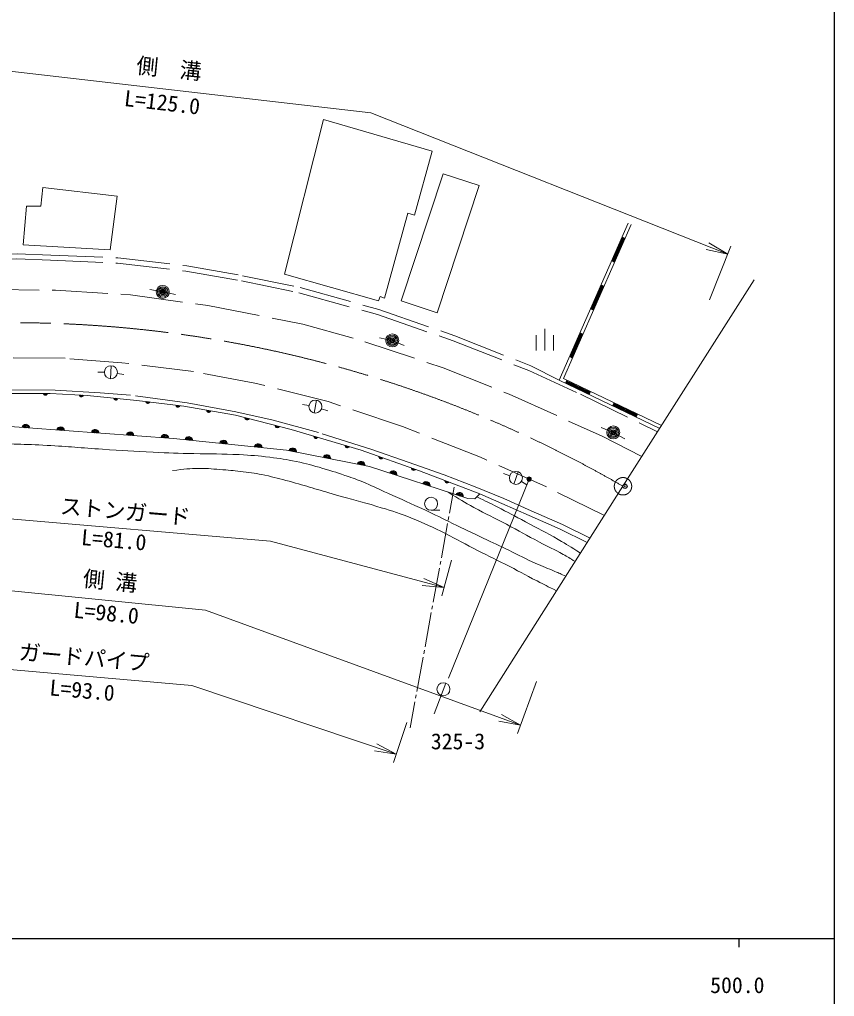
# Model space of a CAD drawing. Units: millimetres, scale not verified. Extents: x 40000 to 680000, y 20000 to 380000.
# Drawn here: x 485419 to 579000, y 198357 to 310469 of the extents above; entities that cross this region are included whole.
import ezdxf
from ezdxf.enums import TextEntityAlignment as Align

# ---------------------------------------------------------------- set-up
doc = ezdxf.new("R2010")
doc.units = ezdxf.units.MM
doc.header["$LTSCALE"] = 1000
doc.header["$PDMODE"] = 32
doc.header["$PDSIZE"] = 500
doc.linetypes.add('CHAIN', pattern=[18.5, 12, -1.5, 3.5, -1.5])
doc.linetypes.add('DASHED', pattern=[7.5, 6, -1.5])
for name, color, linetype, lineweight in [('M-BGD', 7, 'Continuous', 13), ('M-BMK', 2, 'CHAIN', 13), ('M-BMK-OTRS', 5, 'Continuous', 13), ('M-STR-HTXT', 7, 'Continuous', 13), ('M-STR-STRC', 7, 'Continuous', 13), ('M-TTL-BAND', 7, 'Continuous', 25)]:
    doc.layers.add(name, color=color, linetype=linetype, lineweight=lineweight)
doc.layers.add('M-OTRS', color=6, linetype='Continuous')
doc.styles.add('ＭＳ ゴシック', font='')
doc.styles.get('ＭＳ ゴシック').set_extended_font_data('MS Gothic')

# ---------------------------------------------------------------- blocks, each defined once
blk = doc.blocks.new('open_arrow')
at = {"color": 0, "linetype": 'Continuous', "lineweight": -2}
blk.add_lwpolyline([(7.5, 1.25), (0, 0), (7.5, -1.25)], dxfattribs=at)

msp = doc.modelspace()

# ---------------------------------------------------------------- linework, layer by layer
at = {"layer": 'M-BGD'}
for p, q in [((547368, 269074), (555294, 287101)), ((547891, 269268), (555660, 286940)), ((553462, 282736), (554669, 285482)), ((553535, 282704), (554743, 285450)), ((553608, 282671), (554816, 285418)), ((553682, 282639), (554889, 285386)), ((554962, 285353), (554596, 285514)), ((553389, 282768), (553755, 282607)), ((551047, 277243), (552255, 279990)), ((551120, 277211), (552328, 279957)), ((551194, 277179), (552401, 279925)), ((551267, 277147), (552474, 279893)), ((552548, 279861), (552181, 280022)), ((550974, 277275), (551340, 277114)), ((545746, 272479), (545745, 274979)), ((544746, 272479), (544745, 274229)), ((546746, 272479), (546745, 274229)), ((548632, 271751), (549840, 274497)), ((548706, 271718), (549913, 274465)), ((548779, 271686), (549986, 274433)), ((548852, 271654), (550060, 274400)), ((550133, 274368), (549767, 274529)), ((548559, 271783), (548925, 271622)), ((495956, 270740), (495878, 269242)), ((495167, 270001), (494417, 270012)), ((497396, 269743), (496657, 269867)), ((558940, 263552), (547368, 269074)), ((559152, 263895), (547891, 269268)), ((548277, 269083), (548105, 268722)), ((550847, 267503), (548140, 268795)), ((550882, 267575), (548174, 268867)), ((550916, 267647), (548209, 268939)), ((550951, 267719), (548243, 269011)), ((550813, 267430), (550985, 267791)), ((518655, 266173), (517912, 266298)), ((519521, 266788), (519261, 265311)), ((520805, 265548), (520097, 265799)), ((553693, 266500), (553520, 266139)), ((556262, 264919), (553555, 266211)), ((556297, 264991), (553589, 266283)), ((556331, 265063), (553624, 266355)), ((556366, 265135), (553658, 266427)), ((556228, 264847), (556400, 265208)), ((541714, 258120), (541007, 258371)), ((542677, 258574), (542164, 257164)), ((534799, 253820), (535348, 256812)), ((543689, 257069), (543055, 257469)), ((532679, 254149), (533679, 254150)), ((534654, 253033), (534726, 253427)), ((533859, 248706), (534582, 252640)), ((533715, 247919), (533787, 248312)), ((532920, 243591), (533642, 247526)), ((531980, 238477), (532703, 242411)), ((532775, 242805), (532847, 243198)), ((531836, 237690), (531908, 238084)), ((531040, 233363), (531763, 237297)), ((530274, 229190), (530824, 232182)), ((530896, 232576), (530968, 232969))]:
    msp.add_line(p, q, dxfattribs=at)
for points in [[(515856, 281257), (520331, 298992), (532812, 295367), (530766, 288011), (530011, 288232), (527347, 278505), (526814, 278696), (526633, 278193)], [(529239, 278169), (534054, 292778), (538182, 291418), (533367, 276808)], [(485854, 284629), (495841, 284045), (496638, 290185), (488084, 291177), (487874, 289050), (486224, 289060)]]:
    msp.add_lwpolyline(points, close=True, dxfattribs=at)
at = {"layer": 'M-BGD', "linetype": 'DASHED'}
for points in [[(436195, 279487), (451798, 281295), (461156, 282263), (471852, 283046), (478012, 283386), (480778, 283506), (485129, 283593), (489002, 283441), (496715, 283105), (504612, 282191), (511028, 281073), (517632, 279700), (526695, 277184), (535421, 274160), (544145, 270730), (547368, 269074)], [(436214, 278885), (451863, 280699), (461209, 281666), (471890, 282447), (478042, 282787), (480797, 282906), (485123, 282993), (488977, 282842), (496667, 282507), (504526, 281597), (510915, 280484), (517490, 279117), (526516, 276611), (535213, 273597), (543910, 270178), (549818, 267467), (558693, 263173)], [(436214, 278885), (436608, 277760), (437386, 276797), (438383, 276257), (439515, 276105), (451227, 277200), (464131, 278294), (475412, 279287), (481674, 279518), (489558, 279394), (498178, 278864), (507051, 277651), (517953, 275525), (525078, 273500), (534079, 270486), (541634, 267472), (552334, 262659), (556873, 260329)], [(552587, 253562), (545927, 256839), (538337, 260233), (529395, 263762), (520859, 266632), (512442, 268742), (505410, 270074), (497162, 271085), (490672, 271590), (479450, 271671), (474447, 271415), (465135, 270550), (454741, 269481), (447119, 268794), (436726, 267573), (425698, 266530), (420121, 266173), (415152, 266070), (409144, 265865), (407640, 265028), (406576, 263895), (405562, 262516)], [(534195, 258215), (530045, 259691), (525880, 261132), (519750, 263064), (514529, 264505), (510259, 265455), (504666, 266464), (498165, 267355), (494665, 267646), (489513, 267927), (483206, 267984), (478104, 267878), (471901, 267504), (464189, 266906), (453650, 265545)], [(550941, 250960), (547756, 252534), (544172, 254086), (541051, 255493), (537732, 256841), (534195, 258215)], [(550618, 250451), (547504, 251990), (543930, 253538), (540815, 254942), (538288, 256026)]]:
    msp.add_lwpolyline(points, dxfattribs=at)
at = {"layer": 'M-BGD'}
for points in [[(500389, 279493), (501862, 279209), (503330, 278899)], [(526750, 273951), (528217, 273641), (529602, 273065)], [(461783, 263875), (472594, 265284), (482198, 263900), (503098, 262392), (516057, 261043), (525623, 259169), (536887, 255492), (537711, 255448), (538288, 256026), (531341, 258686), (524666, 261042), (516596, 263430), (510210, 265048), (504274, 266088), (498883, 266760), (493172, 267319), (488936, 267558), (483241, 267572), (476439, 267377), (471386, 267103), (463413, 266394), (454167, 265258)], [(552216, 263661), (553601, 263085), (554908, 262348)]]:
    msp.add_lwpolyline(points, dxfattribs=at)
for centre, radius in [((501862, 279209), 750), ((501862, 279209), 600), ((501862, 279209), 450), ((501862, 279209), 300), ((501862, 279209), 150), ((501862, 279209), 20), ((528217, 273641), 750), ((528217, 273641), 600), ((528217, 273641), 450), ((528217, 273641), 300), ((528217, 273641), 150), ((528217, 273641), 20), ((495917, 269991), 750), ((519391, 266050), 750), ((553601, 263085), 750), ((553601, 263085), 600), ((553601, 263085), 450), ((553601, 263085), 300), ((553601, 263085), 150), ((553601, 263085), 20), ((542420, 257869), 750), ((543934, 257730), 250), ((543934, 257730), 200), ((543934, 257730), 150), ((543934, 257730), 100), ((543934, 257730), 50), ((543934, 257730), 20), ((532678, 254899), 750)]:
    msp.add_circle(centre, radius, dxfattribs=at)
for centre, radius, start, end in [((488377, 267609), 256, 192.11779, 346.75702), ((488377, 267609), 205, 195.36309, 343.51173), ((488377, 267609), 154, 200.89754, 337.97728), ((488377, 267609), 102, 212.7208, 326.15402), ((488377, 267609), 100, 213.66627, 325.20854), ((488377, 267609), 100, 213.66627, 325.20854), ((492511, 267413), 256, 189.4493, 344.08854), ((492511, 267413), 205, 192.6946, 340.84324), ((492511, 267413), 154, 198.22905, 335.30879), ((492511, 267413), 102, 210.05231, 323.48553), ((492511, 267413), 100, 210.99779, 322.54005), ((492511, 267413), 100, 210.99779, 322.54005), ((496476, 267052), 256, 187.08628, 341.72551), ((496476, 267052), 205, 190.33158, 338.48022), ((496476, 267052), 154, 195.86603, 332.94577), ((496476, 267052), 102, 207.68929, 321.12251), ((496476, 267052), 100, 208.63476, 320.17703), ((496476, 267052), 100, 208.63476, 320.17703), ((500137, 266660), 256, 185.57623, 340.21547), ((500137, 266660), 205, 188.82153, 336.97017), ((500137, 266660), 154, 194.35598, 331.43572), ((500137, 266660), 102, 206.17924, 319.61246), ((500137, 266660), 100, 207.12472, 318.66698), ((500137, 266660), 100, 207.12472, 318.66698), ((503628, 266225), 256, 185.57623, 340.21547), ((503628, 266225), 205, 188.82153, 336.97017), ((503628, 266225), 154, 194.35598, 331.43572), ((503628, 266225), 102, 206.17924, 319.61246), ((503628, 266225), 100, 207.12472, 318.66698), ((503628, 266225), 100, 207.12472, 318.66698), ((507165, 265638), 256, 182.73744, 337.37668), ((507165, 265638), 205, 185.98274, 334.13138), ((507165, 265638), 154, 191.51719, 328.59693), ((507165, 265638), 102, 203.34045, 316.77367), ((507165, 265638), 100, 204.28593, 315.82819), ((507165, 265638), 100, 204.28593, 315.82819), ((511543, 264768), 256, 178.46195, 333.10118), ((511543, 264768), 205, 181.70725, 329.85589), ((511543, 264768), 154, 187.24169, 324.32144), ((511543, 264768), 102, 199.06496, 312.49818), ((511543, 264768), 100, 200.01043, 311.5527), ((511543, 264768), 100, 200.01043, 311.5527), ((486138, 263563), 453, 2.60488, 169.13904), ((486138, 263563), 362, 4.29911, 167.44482), ((486138, 263563), 272, 7.14019, 164.60374), ((486138, 263563), 181, 12.91581, 158.82812), ((486138, 263563), 100, 27.96191, 143.78201), ((486138, 263563), 100, 27.96191, 143.78201), ((490128, 263275), 453, 2.60488, 169.13904), ((490128, 263275), 362, 4.29911, 167.44482), ((490128, 263275), 272, 7.14019, 164.60374), ((515035, 263883), 256, 178.46195, 333.10118), ((515035, 263883), 205, 181.70725, 329.85589), ((515035, 263883), 154, 187.24169, 324.32144), ((515035, 263883), 102, 199.06496, 312.49818), ((515035, 263883), 100, 200.01043, 311.5527), ((515035, 263883), 100, 200.01043, 311.5527), ((490128, 263275), 181, 12.91581, 158.82812), ((490128, 263275), 100, 27.96191, 143.78201), ((490128, 263275), 100, 27.96191, 143.78201), ((494118, 262987), 453, 2.60488, 169.13904), ((494118, 262987), 362, 4.29911, 167.44482), ((494118, 262987), 272, 7.14019, 164.60374), ((494118, 262987), 181, 12.91581, 158.82812), ((494118, 262987), 100, 27.96191, 143.78201), ((494118, 262987), 100, 27.96191, 143.78201), ((498107, 262699), 453, 2.60488, 169.13904), ((498107, 262699), 362, 4.29911, 167.44482), ((498107, 262699), 272, 7.14019, 164.60374), ((498107, 262699), 181, 12.91581, 158.82812), ((498107, 262699), 100, 27.96191, 143.78201), ((498107, 262699), 100, 27.96191, 143.78201), ((502097, 262411), 453, 2.60488, 169.13904), ((502097, 262411), 362, 4.29911, 167.44482), ((502097, 262411), 272, 7.14019, 164.60374), ((502097, 262411), 181, 12.91581, 158.82812), ((502097, 262411), 100, 27.96191, 143.78201), ((502097, 262411), 100, 27.96191, 143.78201), ((504860, 262155), 453, 0.79048, 167.32464), ((504860, 262155), 362, 2.4847, 165.63041), ((504860, 262155), 272, 5.32578, 162.78933), ((519445, 262645), 256, 176.20077, 330.84), ((519445, 262645), 205, 179.44606, 327.5947), ((519445, 262645), 154, 184.98051, 322.06025), ((519445, 262645), 102, 196.80377, 310.23699), ((519445, 262645), 100, 197.74925, 309.29152), ((519445, 262645), 100, 197.74925, 309.29152), ((504860, 262155), 181, 11.1014, 157.01371), ((504860, 262155), 100, 26.14751, 141.96761), ((504860, 262155), 100, 26.14751, 141.96761), ((508838, 261741), 453, 0.79048, 167.32464), ((508838, 261741), 362, 2.4847, 165.63041), ((508838, 261741), 272, 5.32578, 162.78933), ((508838, 261741), 181, 11.1014, 157.01371), ((508838, 261741), 100, 26.14751, 141.96761), ((508838, 261741), 100, 26.14751, 141.96761), ((512817, 261327), 453, 0.79048, 167.32464), ((512817, 261327), 362, 2.4847, 165.63041), ((512817, 261327), 272, 5.32578, 162.78933), ((512817, 261327), 181, 11.1014, 157.01371), ((512817, 261327), 100, 26.14751, 141.96761), ((512817, 261327), 100, 26.14751, 141.96761), ((516781, 260847), 453, 355.6519, 162.18606), ((523059, 261576), 256, 176.20077, 330.84), ((523059, 261576), 205, 179.44606, 327.5947), ((523059, 261576), 154, 184.98051, 322.06025), ((523059, 261576), 102, 196.80377, 310.23699), ((523059, 261576), 100, 197.74925, 309.29152), ((523059, 261576), 100, 197.74925, 309.29152), ((516781, 260847), 362, 357.34612, 160.49183), ((516781, 260847), 272, 0.1872, 157.65075), ((516781, 260847), 181, 5.96282, 151.87513), ((516781, 260847), 100, 21.00893, 136.82903), ((516781, 260847), 100, 21.00893, 136.82903), ((520706, 260078), 453, 355.6519, 162.18606), ((520706, 260078), 362, 357.34612, 160.49183), ((520706, 260078), 272, 0.1872, 157.65075), ((520706, 260078), 181, 5.96282, 151.87513), ((520706, 260078), 100, 21.00893, 136.82903), ((520706, 260078), 100, 21.00893, 136.82903), ((526920, 260306), 256, 173.2396, 327.87884), ((526920, 260306), 205, 176.4849, 324.63354), ((526920, 260306), 154, 182.01935, 319.09909), ((526920, 260306), 102, 193.84261, 307.27583), ((526920, 260306), 100, 194.78809, 306.33035), ((526920, 260306), 100, 194.78809, 306.33035), ((524632, 259310), 453, 355.6519, 162.18606), ((524632, 259310), 362, 357.34612, 160.49183), ((524632, 259310), 272, 0.1872, 157.65075), ((524632, 259310), 181, 5.96282, 151.87513), ((524632, 259310), 100, 21.00893, 136.82903), ((524632, 259310), 100, 21.00893, 136.82903), ((530676, 258980), 256, 173.2396, 327.87884), ((530676, 258980), 205, 176.4849, 324.63354), ((528315, 258235), 453, 348.65002, 155.18418), ((528315, 258235), 362, 350.34425, 153.48996), ((528315, 258235), 272, 353.18533, 150.64888), ((528315, 258235), 181, 358.96095, 144.87326), ((528315, 258235), 100, 14.00705, 129.82715), ((528315, 258235), 100, 14.00705, 129.82715), ((530676, 258980), 154, 182.01935, 319.09909), ((530676, 258980), 102, 193.84261, 307.27583), ((530676, 258980), 100, 194.78809, 306.33035), ((530676, 258980), 100, 194.78809, 306.33035), ((532117, 256993), 453, 348.65002, 155.18418), ((532117, 256993), 362, 350.34425, 153.48996), ((532117, 256993), 272, 353.18533, 150.64888), ((532117, 256993), 181, 358.96095, 144.87326), ((532117, 256993), 100, 14.00705, 129.82715), ((532117, 256993), 100, 14.00705, 129.82715), ((534506, 257534), 256, 171.72583, 326.36507), ((534506, 257534), 205, 174.97113, 323.11977), ((534506, 257534), 154, 180.50558, 317.58532), ((534506, 257534), 102, 192.32884, 305.76206), ((534506, 257534), 100, 193.27432, 304.81658), ((534506, 257534), 100, 193.27432, 304.81658), ((535919, 255752), 453, 348.65002, 155.18418), ((535919, 255752), 362, 350.34425, 153.48996), ((535919, 255752), 272, 353.18533, 150.64888), ((535919, 255752), 181, 358.96095, 144.87326), ((535919, 255752), 100, 14.00705, 129.82715), ((535919, 255752), 100, 14.00705, 129.82715)]:
    msp.add_arc(centre, radius, start, end, dxfattribs=at)
for points, knots in [([(461919, 261004), (462669, 261098), (462864, 261119), (463471, 261187), (464804, 261335), (465554, 261382), (466890, 261508), (468558, 261666), (469488, 261806), (471159, 261914), (472316, 261988), (472966, 261987), (474124, 262025), (474840, 262049), (475241, 262078), (475957, 262076), (478243, 262069), (479521, 261935), (481806, 261848), (484450, 261747), (485934, 261738), (488576, 261600), (491071, 261469), (492464, 261324), (494956, 261161), (497229, 261013), (498501, 260909), (500775, 260803), (502593, 260718), (503613, 260702), (505433, 260654), (507467, 260600), (508609, 260646), (510641, 260536), (512017, 260462), (512789, 260408), (514156, 260237), (515347, 260088), (516016, 260000), (517191, 259757), (518403, 259507), (519069, 259306), (520256, 258957), (521407, 258619), (522047, 258410), (523181, 258017), (523967, 257744), (524406, 257585), (525174, 257266), (526174, 256852), (526713, 256572), (527698, 256125), (529362, 255372), (530301, 254966), (531956, 254194), (533213, 253607), (533901, 253245), (535151, 252643), (536527, 251979), (537298, 251609), (538677, 250951), (539815, 250409), (540456, 250115), (541592, 249570), (542817, 248984), (543482, 248612), (544718, 248049), (545559, 247666), (546055, 247510), (546901, 247139), (547394, 246922), (547553, 246852), (548158, 246575)], [0, 0, 0, 0, 1, 1, 1, 2, 2, 2, 3, 3, 3, 4, 4, 4, 5, 5, 5, 6, 6, 6, 7, 7, 7, 8, 8, 8, 9, 9, 9, 10, 10, 10, 11, 11, 11, 12, 12, 12, 13, 13, 13, 14, 14, 14, 15, 15, 15, 16, 16, 16, 17, 17, 17, 18, 18, 18, 19, 19, 19, 20, 20, 20, 21, 21, 21, 22, 22, 22, 23, 23, 23, 24, 24, 24, 24]), ([(547095, 244900), (546003, 245445), (545723, 245588), (544849, 246036), (543416, 246771), (542635, 247224), (541202, 247958), (539796, 248678), (538993, 249052), (537586, 249769), (536101, 250526), (535300, 251012), (533799, 251736), (532375, 252423), (531579, 252819), (530103, 253387), (528701, 253928), (527889, 254162), (526452, 254603), (524605, 255170), (523547, 255408), (521689, 255938), (519609, 256531), (518459, 256920), (516371, 257483), (515296, 257773), (514694, 257941), (513606, 258173), (512630, 258382), (512072, 258451), (511082, 258578), (510187, 258693), (509683, 258734), (508783, 258803), (507734, 258883), (507146, 258955), (506094, 258952), (504876, 258948), (504434, 258885), (502985, 258710)], [0, 0, 0, 0, 1, 1, 1, 2, 2, 2, 3, 3, 3, 4, 4, 4, 5, 5, 5, 6, 6, 6, 7, 7, 7, 8, 8, 8, 9, 9, 9, 10, 10, 10, 11, 11, 11, 12, 12, 12, 13, 13, 13, 13]), ([(549232, 248267), (548576, 248674), (548392, 248779), (547845, 249091), (546802, 249688), (546173, 249940), (545110, 250502), (543625, 251289), (542809, 251758), (541324, 252544), (539874, 253311), (539029, 253680), (537597, 254481), (536423, 255138), (536038, 255367), (534629, 256229)], [0, 0, 0, 0, 1, 1, 1, 2, 2, 2, 3, 3, 3, 4, 4, 4, 5, 5, 5, 5])]:
    msp.add_open_spline(points, degree=3, knots=knots, dxfattribs=at)
at = {"layer": 'M-BGD', "lineweight": 18}
msp.add_open_spline([(549850, 249240), (548631, 250003), (548299, 250201), (547289, 250789), (545835, 251634), (544985, 252046), (543502, 252838), (542238, 253513), (541536, 253904), (540256, 254549), (539359, 255002), (539068, 255146), (537948, 255685)], degree=3, knots=[0, 0, 0, 0, 1, 1, 1, 2, 2, 2, 3, 3, 3, 4, 4, 4, 4], dxfattribs=at)
at = {"layer": 'M-BGD'}
for p in [(501862, 279209), (528217, 273641), (553601, 263085), (543934, 257730)]:
    msp.add_point(p, dxfattribs=at)
at = {"layer": 'M-BMK'}
msp.add_circle((554716, 256907), 1000, dxfattribs=at)
msp.add_arc((484694, 135676), 140000, 59.98953, 95.49045, dxfattribs=at)
at = {"layer": 'M-BMK-OTRS'}
for p in [(569765, 280616), (538275, 231005)]:
    msp.add_line(p, (554716, 256907), dxfattribs=at)
at = {"layer": 'M-OTRS'}
msp.add_point((554932, 256913), dxfattribs=at)
at = {"layer": 'M-STR-HTXT'}
for p, q in [((481077, 304923), (525743, 299745)), ((525743, 299745), (566743, 283543)), ((564668, 278292), (567110, 284473)), ((543934, 257730), (534686, 234878)), ((480698, 253493), (514228, 250595)), ((514228, 250595), (534165, 245282)), ((535005, 248432), (533908, 244315)), ((482098, 245127), (506770, 242707)), ((506770, 242707), (542952, 229480)), ((479473, 236317), (505190, 234034)), ((544791, 234510), (542609, 228541)), ((505190, 234034), (528672, 226163)), ((529894, 229809), (528354, 225215))]:
    msp.add_line(p, q, dxfattribs=at)
at = {"layer": 'M-STR-STRC'}
msp.add_line((533037, 230802), (534360, 234311), dxfattribs=at)
msp.add_circle((534095, 233609), 750, dxfattribs=at)
at = {"layer": 'M-TTL-BAND'}
for p, q in [((579000, 20000), (579000, 370000)), ((40000, 205000), (579000, 205000)), ((568000, 205000), (568000, 204000))]:
    msp.add_line(p, q, dxfattribs=at)

# ---------------------------------------------------------------- block references
at = {"layer": 'M-STR-HTXT', "xscale": 333, "yscale": 333}
for p, rotation in [((566743, 283543), 158.4), ((534165, 245282), 165.1), ((542952, 229480), 159.9), ((528672, 226163), 161.5)]:
    msp.add_blockref('open_arrow', p, dxfattribs=dict(at, rotation=rotation))

# ---------------------------------------------------------------- texts
at = {"layer": 'M-BGD', "style": 'ＭＳ ゴシック'}
msp.add_text('325-3', height=1833, rotation=0.021, dxfattribs=at).set_placement((535767, 227639), align=Align.MIDDLE_CENTER)
at = {"layer": 'M-STR-HTXT', "style": 'ＭＳ ゴシック'}
for s, rotation, p in [('側\u3000溝', 354.268, (502446, 303401)), ('L=125.0', 353.386, (501636, 299510)), ('ストンガード', 355.06, (497446, 252564)), ('L=81.0', 355.06, (496131, 249304)), ('側 溝', 354.399, (495683, 244590)), ('L=98.0', 354.399, (495250, 240916)), ('ガードパイプ', 354.927, (492702, 235819)), ('L=93.0', 354.927, (492486, 232036))]:
    msp.add_text(s, height=1833, rotation=rotation, dxfattribs=at).set_placement(p, align=Align.BOTTOM_CENTER)
at = {"layer": 'M-TTL-BAND', "style": 'ＭＳ ゴシック'}
msp.add_text('500.0', height=1833, dxfattribs=at).set_placement((567844, 198195), align=Align.BOTTOM_CENTER)

doc.saveas('drawing.dxf')
